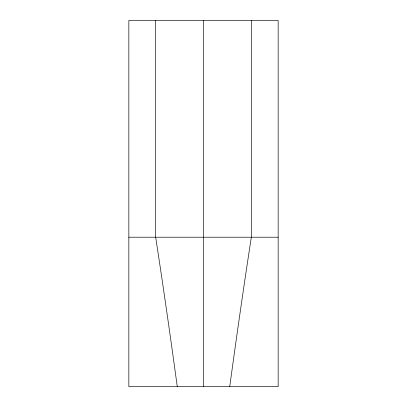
<?xml version="1.0" encoding="UTF-8"?>
<svg xmlns="http://www.w3.org/2000/svg" width="407" height="407" viewBox="0 0 407 407"><rect width="100%" height="100%" fill="white"/><g stroke="black" fill="none" stroke-linecap="round" stroke-linejoin="round"><path stroke-width="0.61" d="M229.721 386.65L231.527 373.55A465.445 20.676 -82.7 0 1 251.333 237.21L251.333 20.35L128.846 20.457L128.846 386.65L278.154 386.65L278.154 20.457L251.333 20.35M128.846 237.21L278.154 237.21M177.279 386.65L175.473 373.55A465.445 20.676 82.7 0 0 155.667 237.21L155.667 20.35M203.5 20.35L203.5 386.65"/></g></svg>
